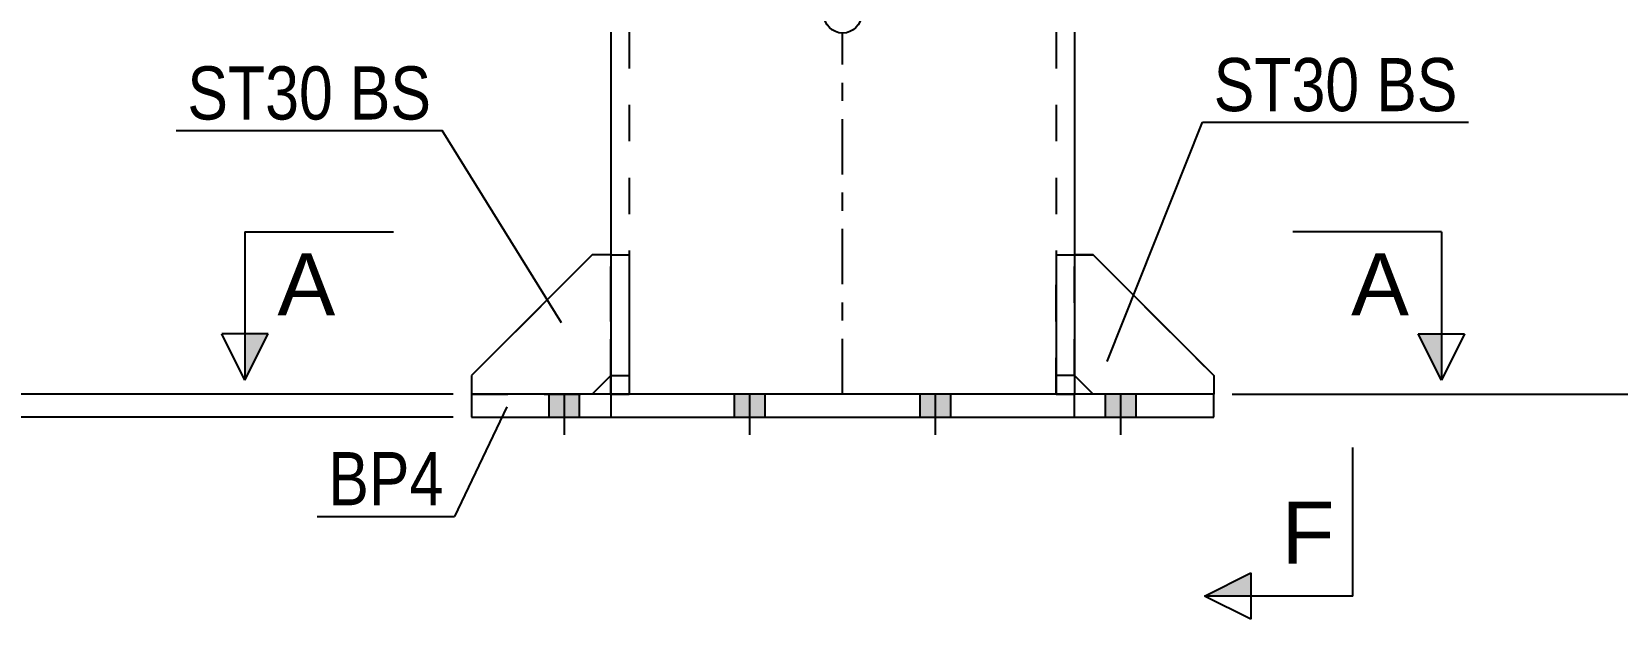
# Model space of a CAD drawing. Header units: millimetres. Extents: x 0 to 841, y 0 to 594.
# Drawn here: x 340.9 to 426.4, y 273.9 to 305.5 of the extents above; entities that cross this region are included whole.
import ezdxf

# ---------------------------------------------------------------- set-up
doc = ezdxf.new("R2010")
doc.units = ezdxf.units.MM
doc.linetypes.add('DXK_LINE_DOT2', pattern=[3.9198, 1.9599, -1.9599])
doc.linetypes.add('DXK_LINE_DOT3', pattern=[5.9187, 2.979, -0.9799, 0.9799, -0.9799])
doc.styles.add('Arial', font='ARIAL.TTF', dxfattribs={"height": 0.2})
doc.styles.add('Arial Narrow', font='ARIALN.TTF', dxfattribs={"height": 0.2})

# ---------------------------------------------------------------- blocks, each defined once
blk = doc.blocks.new('Part-339278137-5211 - 5063')
at = {"color": 2, "linetype": 'Continuous'}
for p, q in [((404.653, 285.987), (364.653, 285.987)), ((364.653, 285.987), (364.653, 284.737)), ((372.153, 285.987), (372.153, 284.737)), ((397.153, 284.737), (397.153, 285.987)), ((404.653, 284.737), (404.653, 285.987)), ((364.653, 284.737), (372.153, 284.737)), ((372.153, 284.737), (404.653, 284.737))]:
    blk.add_line(p, q, dxfattribs=at)
blk = doc.blocks.new('Bolt-339278137-5096 - 5063')
at = {"linetype": 'Continuous'}
for points in [[(370.478, 285.987), (368.828, 285.987), (368.828, 284.737), (370.478, 284.737)], [(370.478, 285.987), (368.828, 285.987), (368.828, 284.737), (370.478, 284.737)], [(380.478, 285.987), (378.828, 285.987), (378.828, 284.737), (380.478, 284.737)], [(380.478, 285.987), (378.828, 285.987), (378.828, 284.737), (380.478, 284.737)], [(390.478, 285.987), (388.828, 285.987), (388.828, 284.737), (390.478, 284.737)], [(390.478, 285.987), (388.828, 285.987), (388.828, 284.737), (390.478, 284.737)], [(400.478, 285.987), (398.828, 285.987), (398.828, 284.737), (400.478, 284.737)], [(400.478, 285.987), (398.828, 285.987), (398.828, 284.737), (400.478, 284.737)]]:
    blk.add_hatch(color=1, dxfattribs=at).paths.add_polyline_path(points)
at = {"color": 1, "linetype": 'Continuous'}
for p, q in [((368.828, 284.737), (368.828, 285.987)), ((368.828, 284.737), (368.828, 285.987)), ((369.653, 283.787), (369.653, 285.987)), ((369.653, 283.787), (369.653, 285.987)), ((370.478, 284.737), (370.478, 285.987)), ((370.478, 284.737), (370.478, 285.987)), ((378.828, 284.737), (378.828, 285.987)), ((378.828, 284.737), (378.828, 285.987)), ((379.653, 283.787), (379.653, 285.987)), ((379.653, 283.787), (379.653, 285.987)), ((380.478, 284.737), (380.478, 285.987)), ((380.478, 284.737), (380.478, 285.987)), ((388.828, 284.737), (388.828, 285.987)), ((388.828, 284.737), (388.828, 285.987)), ((389.653, 283.787), (389.653, 285.987)), ((389.653, 283.787), (389.653, 285.987)), ((390.478, 284.737), (390.478, 285.987)), ((390.478, 284.737), (390.478, 285.987)), ((398.828, 284.737), (398.828, 285.987)), ((398.828, 284.737), (398.828, 285.987)), ((399.653, 283.787), (399.653, 285.987)), ((399.653, 283.787), (399.653, 285.987)), ((400.478, 284.737), (400.478, 285.987)), ((400.478, 284.737), (400.478, 285.987))]:
    blk.add_line(p, q, dxfattribs=at)
blk = doc.blocks.new('Part-339278137-5113 - 5063')
at = {"color": 2, "linetype": 'Continuous'}
for p, q in [((372.153, 305.487), (372.153, 293.487)), ((397.153, 305.487), (397.153, 293.487))]:
    blk.add_line(p, q, dxfattribs=at)
at = {"color": 7, "linetype": 'DXK_LINE_DOT2'}
for p, q in [((373.153, 305.487), (373.153, 285.987)), ((396.153, 305.487), (396.153, 285.987)), ((372.153, 293.487), (372.153, 285.987)), ((397.153, 293.487), (397.153, 285.987)), ((397.153, 285.987), (372.153, 285.987))]:
    blk.add_line(p, q, dxfattribs=at)
at = {"color": 7, "linetype": 'DXK_LINE_DOT3'}
blk.add_line((384.653, 285.987), (384.653, 305.487), dxfattribs=at)
at = {"color": 2, "linetype": 'Continuous'}
blk.add_circle((384.653, 306.44), 1, dxfattribs=at)
blk = doc.blocks.new('Part-339278137-23994 - 5063')
at = {"color": 7, "linetype": 'DXK_LINE_DOT2'}
for p, q in [((397.153, 286.987), (397.153, 293.487)), ((397.153, 293.487), (398.153, 293.487)), ((398.153, 293.487), (404.653, 286.987)), ((398.153, 285.987), (397.153, 286.987)), ((404.653, 286.987), (404.653, 285.987)), ((404.653, 285.987), (398.153, 285.987))]:
    blk.add_line(p, q, dxfattribs=at)
blk = doc.blocks.new('Part-339278137-23989 - 5063')
at = {"color": 7, "linetype": 'DXK_LINE_DOT2'}
for p, q in [((372.153, 285.987), (372.153, 293.487)), ((372.153, 293.487), (373.153, 293.487)), ((373.153, 293.487), (373.153, 285.987)), ((372.153, 286.987), (373.153, 286.987)), ((373.153, 285.987), (372.153, 285.987))]:
    blk.add_line(p, q, dxfattribs=at)
blk = doc.blocks.new('Part-339278137-23990 - 5063')
at = {"color": 7, "linetype": 'DXK_LINE_DOT2'}
for p, q in [((396.153, 285.987), (396.153, 293.487)), ((396.153, 293.487), (397.153, 293.487)), ((397.153, 293.487), (397.153, 285.987)), ((397.153, 286.987), (396.153, 286.987)), ((397.153, 285.987), (396.153, 285.987))]:
    blk.add_line(p, q, dxfattribs=at)
blk = doc.blocks.new('Part-339278137-23991 - 5063')
at = {"color": 2, "linetype": 'Continuous'}
for p, q in [((372.153, 293.487), (372.153, 285.987)), ((372.153, 293.487), (373.153, 293.487)), ((373.153, 293.487), (373.153, 285.987)), ((372.153, 286.987), (373.153, 286.987)), ((372.153, 285.987), (373.153, 285.987))]:
    blk.add_line(p, q, dxfattribs=at)
blk = doc.blocks.new('Part-339278137-23992 - 5063')
at = {"color": 2, "linetype": 'Continuous'}
for p, q in [((396.153, 293.487), (396.153, 285.987)), ((396.153, 293.487), (397.153, 293.487)), ((397.153, 293.487), (397.153, 285.987)), ((397.153, 286.987), (396.153, 286.987)), ((396.153, 285.987), (397.153, 285.987))]:
    blk.add_line(p, q, dxfattribs=at)
blk = doc.blocks.new('Part-339278137-23993 - 5063')
at = {"color": 2, "linetype": 'Continuous'}
for p, q in [((398.153, 293.487), (397.153, 293.487)), ((404.653, 286.987), (398.153, 293.487)), ((398.153, 285.987), (397.153, 286.987)), ((404.653, 286.987), (404.653, 285.987))]:
    blk.add_line(p, q, dxfattribs=at)
at = {"color": 7, "linetype": 'DXK_LINE_DOT2'}
for p, q in [((397.153, 286.987), (397.153, 293.487)), ((404.653, 285.987), (398.153, 285.987))]:
    blk.add_line(p, q, dxfattribs=at)
blk = doc.blocks.new('Part-339278137-23995 - 5063')
at = {"color": 2, "linetype": 'Continuous'}
for p, q in [((371.153, 293.487), (364.653, 286.987)), ((372.153, 293.487), (371.153, 293.487)), ((364.653, 286.987), (364.653, 285.987)), ((371.153, 285.987), (372.153, 286.987))]:
    blk.add_line(p, q, dxfattribs=at)
at = {"color": 7, "linetype": 'DXK_LINE_DOT2'}
for p, q in [((372.153, 293.487), (372.153, 286.987)), ((364.653, 285.987), (371.153, 285.987))]:
    blk.add_line(p, q, dxfattribs=at)
blk = doc.blocks.new('Part-339278137-23996 - 5063')
at = {"color": 7, "linetype": 'DXK_LINE_DOT2'}
for p, q in [((371.153, 293.487), (364.653, 286.987)), ((372.153, 293.487), (371.153, 293.487)), ((372.153, 286.987), (372.153, 293.487)), ((364.653, 286.987), (364.653, 285.987)), ((371.153, 285.987), (372.153, 286.987)), ((364.653, 285.987), (371.153, 285.987))]:
    blk.add_line(p, q, dxfattribs=at)
blk = doc.blocks.new('StraightDimension-339278137-5318 - 5063')
at = {"color": 7, "linetype": 'Continuous'}
blk.add_line((363.653, 284.737), (276.395, 284.737), dxfattribs=at)
blk = doc.blocks.new('StraightDimension-339278137-33732 - 5063')
at = {"color": 7, "linetype": 'Continuous'}
for p, q in [((464.737, 322.987), (463.537, 325.987)), ((421.903, 324.487), (472.749, 324.487)), ((464.137, 285.987), (464.137, 324.487)), ((463.537, 287.487), (464.737, 284.487)), ((405.653, 285.987), (467.265, 285.987))]:
    blk.add_line(p, q, dxfattribs=at)
at = {"color": 0}
blk.add_wipeout([(463.386, 309.493), (459.186, 309.493), (459.187, 300.981), (463.387, 300.981)], dxfattribs=at)
at = {"color": 3, "style": 'Arial Narrow'}
blk.add_text('4724', height=2.8633, rotation=90.00021, dxfattribs=at).set_placement((462.787, 301.581))
at = {"color": 0, "linetype": 'Continuous'}
for points in [[(473.349, 325.087), (473.349, 329.287), (464.837, 329.287), (464.837, 325.087)], [(467.865, 286.587), (467.865, 290.787), (464.837, 290.787), (464.837, 286.587)]]:
    blk.add_wipeout(points, dxfattribs=at)
at = {"color": 3, "linetype": 'Continuous', "style": 'Arial Narrow'}
for s, height, p in [('4724', 2.8633, (465.437, 325.687)), ('0', 2.863, (465.437, 287.187))]:
    blk.add_text(s, height=height, dxfattribs=at).set_placement(p)
blk = doc.blocks.new('StraightDimension-339278137-33781 - 5063')
at = {"color": 7, "linetype": 'Continuous'}
for p, q in [((295.477, 322.987), (294.277, 325.987)), ((347.403, 324.487), (286.265, 324.487)), ((294.877, 285.987), (294.877, 324.487)), ((294.277, 287.487), (295.477, 284.487)), ((363.653, 285.987), (291.749, 285.987))]:
    blk.add_line(p, q, dxfattribs=at)
at = {"color": 0}
blk.add_wipeout([(294.127, 309.493), (289.927, 309.493), (289.927, 300.981), (294.127, 300.981)], dxfattribs=at)
at = {"color": 3, "style": 'Arial Narrow'}
blk.add_text('4724', height=2.8633, rotation=90.00021, dxfattribs=at).set_placement((293.527, 301.581))
at = {"color": 0, "linetype": 'Continuous'}
for points in [[(294.177, 325.087), (294.177, 329.287), (285.665, 329.287), (285.665, 325.087)], [(294.177, 286.587), (294.177, 290.787), (291.149, 290.787), (291.149, 286.587)]]:
    blk.add_wipeout(points, dxfattribs=at)
at = {"color": 3, "linetype": 'Continuous', "style": 'Arial Narrow'}
for s, height, p in [('4724', 2.8633, (286.265, 325.687)), ('0', 2.863, (291.749, 287.187))]:
    blk.add_text(s, height=height, dxfattribs=at).set_placement(p)
blk = doc.blocks.new('SectionMark-339278137-5523 - 5063')
at = {"linetype": 'Continuous'}
for points in [[(352.441, 289.235), (353.691, 289.235), (352.441, 286.735)], [(415.67, 289.235), (416.92, 289.235), (416.92, 286.735)]]:
    blk.add_hatch(color=6, dxfattribs=at).paths.add_polyline_path(points)
at = {"color": 6, "linetype": 'Continuous'}
for p, q in [((352.441, 294.735), (360.441, 294.735)), ((352.441, 294.735), (352.441, 286.735)), ((416.92, 294.735), (408.92, 294.735)), ((416.92, 294.735), (416.92, 286.735)), ((352.441, 286.735), (351.191, 289.235)), ((353.691, 289.235), (351.191, 289.235)), ((352.441, 286.735), (353.691, 289.235)), ((415.67, 289.235), (418.17, 289.235)), ((416.92, 286.735), (415.67, 289.235)), ((418.17, 289.235), (416.92, 286.735))]:
    blk.add_line(p, q, dxfattribs=at)
at = {"color": 0, "linetype": 'Continuous'}
for points in [[(357.302, 290.235), (357.302, 293.735), (354.191, 293.735), (354.191, 290.235)], [(415.17, 290.235), (415.17, 293.735), (412.06, 293.735), (412.06, 290.235)]]:
    blk.add_wipeout(points, dxfattribs=at)
at = {"color": 3, "linetype": 'Continuous', "style": 'Arial'}
for p in [(354.191, 290.235), (412.06, 290.235)]:
    blk.add_text('A', height=3.343, dxfattribs=at).set_placement(p)
blk = doc.blocks.new('MarkSet-339278137-30767 - 5063')
at = {"color": 30, "linetype": 'Continuous'}
for p in [(348.737, 300.183), (369.492, 289.821)]:
    blk.add_line(p, (363.074, 300.183), dxfattribs=at)
at = {"color": 0}
for points in [[(357.191, 300.783), (357.191, 303.783), (349.337, 303.783), (349.337, 300.783)], [(362.474, 300.783), (362.474, 303.783), (358.091, 303.783), (358.091, 300.783)]]:
    blk.add_wipeout(points, dxfattribs=at)
for points in [[(357.191, 300.783), (357.191, 303.783), (349.337, 303.783), (349.337, 300.783)], [(362.474, 300.783), (362.474, 303.783), (358.091, 303.783), (358.091, 300.783)]]:
    blk.add_wipeout(points, dxfattribs=at)
at = {"color": 3, "style": 'Arial Narrow'}
for s, p in [('ST30', (349.337, 300.783)), ('BS', (358.091, 300.783))]:
    blk.add_text(s, height=2.8633, dxfattribs=at).set_placement(p)
blk = doc.blocks.new('Mark-339278137-5207 - 5063')
at = {"color": 30, "linetype": 'Continuous'}
for p in [(366.558, 285.306), (356.33, 279.398)]:
    blk.add_line(p, (363.74, 279.398), dxfattribs=at)
at = {"color": 0}
blk.add_wipeout([(363.14, 279.998), (363.14, 282.998), (356.93, 282.998), (356.93, 279.998)], dxfattribs=at)
blk.add_wipeout([(363.14, 279.998), (363.14, 282.998), (356.93, 282.998), (356.93, 279.998)], dxfattribs=at)
at = {"color": 3, "style": 'Arial Narrow'}
blk.add_text('BP4', height=2.8633, dxfattribs=at).set_placement((356.93, 279.998))
blk = doc.blocks.new('SectionMark-339278137-18858 - 5063')
at = {"linetype": 'Continuous'}
blk.add_hatch(color=6, dxfattribs=at).paths.add_polyline_path([(406.653, 276.352), (406.653, 275.102), (404.153, 275.102)])
at = {"color": 6, "linetype": 'Continuous'}
for p, q in [((412.153, 275.102), (412.153, 283.102)), ((404.153, 275.102), (406.653, 276.352)), ((406.653, 276.352), (406.653, 273.852)), ((412.153, 275.102), (404.153, 275.102)), ((406.653, 273.852), (404.153, 275.102))]:
    blk.add_line(p, q, dxfattribs=at)
at = {"color": 0, "linetype": 'Continuous'}
blk.add_wipeout([(411.153, 276.852), (411.153, 280.352), (408.303, 280.352), (408.303, 276.852)], dxfattribs=at)
at = {"color": 3, "linetype": 'Continuous', "style": 'Arial'}
blk.add_text('F', height=3.343, dxfattribs=at).set_placement((408.303, 276.852))
blk = doc.blocks.new('MarkSet-339278137-30790 - 5063')
at = {"color": 30, "linetype": 'Continuous'}
for p, q in [((398.906, 287.74), (404.054, 300.632)), ((404.054, 300.632), (418.392, 300.632))]:
    blk.add_line(p, q, dxfattribs=at)
at = {"color": 0}
for points in [[(412.509, 301.232), (412.509, 304.232), (404.654, 304.232), (404.654, 301.232)], [(417.792, 301.232), (417.792, 304.232), (413.409, 304.232), (413.409, 301.232)]]:
    blk.add_wipeout(points, dxfattribs=at)
for points in [[(412.509, 301.232), (412.509, 304.232), (404.654, 304.232), (404.654, 301.232)], [(417.792, 301.232), (417.792, 304.232), (413.409, 304.232), (413.409, 301.232)]]:
    blk.add_wipeout(points, dxfattribs=at)
at = {"color": 3, "style": 'Arial Narrow'}
for s, p in [('ST30', (404.654, 301.232)), ('BS', (413.409, 301.232))]:
    blk.add_text(s, height=2.8633, dxfattribs=at).set_placement(p)

msp = doc.modelspace()

# ---------------------------------------------------------------- block references
for name in ['Part-339278137-5113 - 5063', 'StraightDimension-339278137-33732 - 5063', 'Part-339278137-23995 - 5063', 'Part-339278137-23996 - 5063', 'Part-339278137-23989 - 5063', 'Part-339278137-23991 - 5063', 'Part-339278137-23990 - 5063', 'Part-339278137-23992 - 5063', 'Part-339278137-23994 - 5063', 'Part-339278137-23993 - 5063', 'Part-339278137-5211 - 5063', 'Bolt-339278137-5096 - 5063']:
    msp.add_blockref(name, (0, 0))

# ---------------------------------------------------------------- next in the draw order: block references
msp.add_blockref('StraightDimension-339278137-5318 - 5063', (0, 0))

# ---------------------------------------------------------------- next in the draw order: block references
msp.add_blockref('StraightDimension-339278137-33781 - 5063', (0, 0))

# ---------------------------------------------------------------- next in the draw order: block references
for name in ['SectionMark-339278137-5523 - 5063', 'Mark-339278137-5207 - 5063']:
    msp.add_blockref(name, (0, 0))

# ---------------------------------------------------------------- next in the draw order: block references
for name in ['SectionMark-339278137-18858 - 5063', 'MarkSet-339278137-30767 - 5063']:
    msp.add_blockref(name, (0, 0))

# ---------------------------------------------------------------- next in the draw order: block references
msp.add_blockref('MarkSet-339278137-30790 - 5063', (0, 0))

doc.saveas('drawing.dxf')
